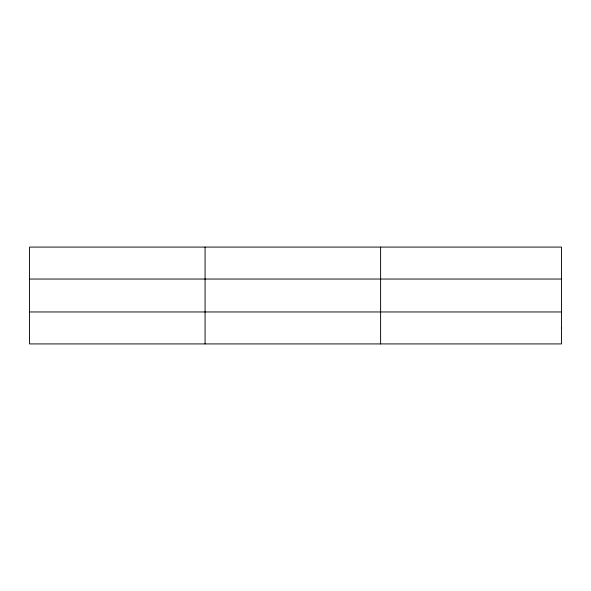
<?xml version="1.0" encoding="UTF-8"?>
<svg xmlns="http://www.w3.org/2000/svg" width="591" height="591" viewBox="0 0 591 591"><rect width="100%" height="100%" fill="white"/><g stroke="black" fill="none" stroke-linecap="round" stroke-linejoin="round"><path stroke-width="0.89" d="M205.077 247.082L205.077 343.918M380.604 247.082L380.604 343.918M29.55 279.041L561.45 279.041M29.55 311.959L561.45 311.959M561.45 327.939L561.45 343.918L29.55 343.918L29.55 247.082L561.45 247.082L561.45 327.939"/></g></svg>
